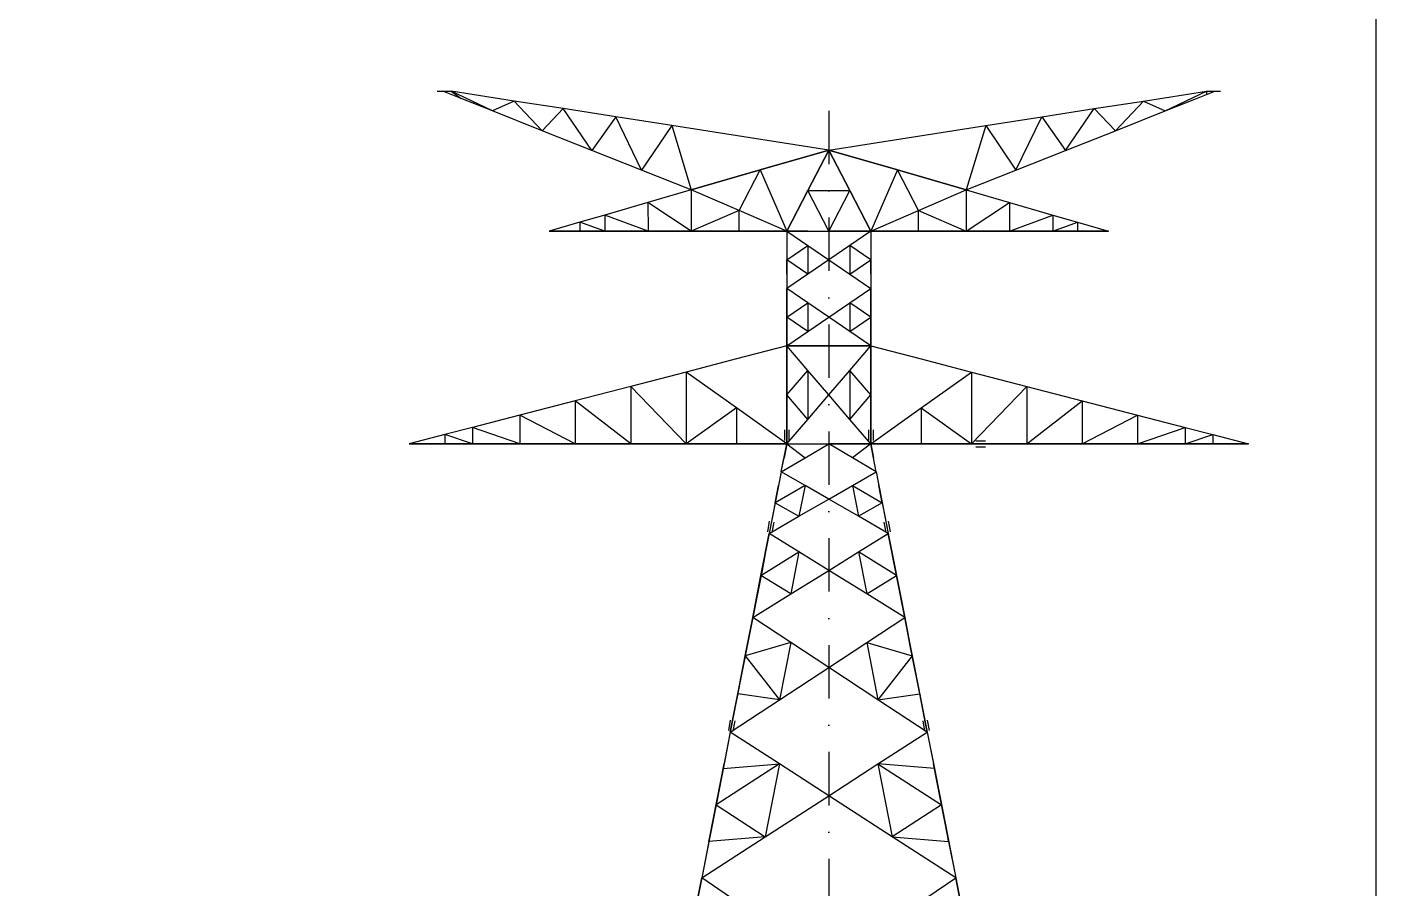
# Model space of a CAD drawing. Extents: x 512494 to 528714, y -47677 to -36197.
# Drawn here: x 526187 to 528714, y -43549 to -41937 of the extents above; entities that cross this region are included whole.
import ezdxf

# ---------------------------------------------------------------- set-up
doc = ezdxf.new("R2010")
doc.units = 0
doc.header["$LTSCALE"] = 200
doc.header["$MEASUREMENT"] = 0
doc.linetypes.add('DASHDOT', pattern=[1, 0.5, -0.25, 0, -0.25])
doc.layers.add('LS', color=7, linetype='CONTINUOUS')
doc.layers.add('MZ', color=6, linetype='DASHDOT')

msp = doc.modelspace()

# ---------------------------------------------------------------- linework, layer by layer
at = {"layer": 'LS', "color": 6, "ltscale": 0.01}
for p, q in [((526955.7, -42057.045), (526966.18, -42057.045)), ((527000.659, -42070.721), (526966.18, -42057.045)), ((527000.659, -42070.721), (526966.18, -42057.045)), ((526966.18, -42057.045), (526981.9, -42057.045)), ((527059.295, -42093.987), (526981.9, -42057.045)), ((527059.295, -42093.987), (526981.9, -42057.045)), ((526981.9, -42057.045), (527000.659, -42070.721)), ((526981.9, -42057.045), (527000.659, -42070.721)), ((527100.01, -42075.437), (526981.9, -42057.045)), ((527100.01, -42075.437), (526981.9, -42057.045)), ((527059.295, -42093.987), (527000.659, -42070.721)), ((527059.295, -42093.987), (527000.659, -42070.721)), ((527059.295, -42093.987), (527000.659, -42070.721)), ((527059.295, -42093.987), (527000.659, -42070.721)), ((528278.59, -42075.437), (528396.7, -42057.045)), ((528278.59, -42075.437), (528396.7, -42057.045)), ((528319.305, -42093.987), (528396.7, -42057.045)), ((528319.305, -42093.987), (528396.7, -42057.045)), ((528319.305, -42093.987), (528377.941, -42070.721)), ((528319.305, -42093.987), (528377.941, -42070.721)), ((528319.305, -42093.987), (528377.941, -42070.721)), ((528319.305, -42093.987), (528377.941, -42070.721)), ((528377.941, -42070.721), (528412.42, -42057.045)), ((528377.941, -42070.721), (528412.42, -42057.045)), ((528396.7, -42057.045), (528412.42, -42057.045)), ((528396.7, -42057.045), (528396.7, -42063.28)), ((528412.42, -42057.045), (528422.9, -42057.045)), ((527100.01, -42075.437), (527059.295, -42093.987)), ((527100.01, -42075.437), (527059.295, -42093.987)), ((527152.462, -42130.929), (527059.295, -42093.987)), ((527152.462, -42130.929), (527059.295, -42093.987)), ((527152.462, -42130.929), (527059.295, -42093.987)), ((527152.462, -42130.929), (527059.295, -42093.987)), ((527152.462, -42130.929), (527100.01, -42075.437)), ((527152.462, -42130.929), (527100.01, -42075.437)), ((527191.919, -42089.69), (527100.01, -42075.437)), ((527191.919, -42089.69), (527100.01, -42075.437)), ((527191.919, -42089.69), (527100.01, -42075.437)), ((527191.919, -42089.69), (527100.01, -42075.437)), ((527191.919, -42089.69), (527152.462, -42130.929)), ((527191.919, -42089.69), (527152.462, -42130.929)), ((527245.577, -42167.871), (527191.919, -42089.69)), ((527245.577, -42167.871), (527191.919, -42089.69)), ((527290.326, -42105.043), (527191.919, -42089.69)), ((527290.326, -42105.043), (527191.919, -42089.69)), ((527290.326, -42105.043), (527191.919, -42089.69)), ((527290.326, -42105.043), (527191.919, -42089.69)), ((528088.274, -42105.043), (528186.681, -42089.69)), ((528088.274, -42105.043), (528186.681, -42089.69)), ((528088.274, -42105.043), (528186.681, -42089.69)), ((528088.274, -42105.043), (528186.681, -42089.69)), ((528133.023, -42167.871), (528186.681, -42089.69)), ((528133.023, -42167.871), (528186.681, -42089.69)), ((528186.681, -42089.69), (528278.59, -42075.437)), ((528186.681, -42089.69), (528278.59, -42075.437)), ((528186.681, -42089.69), (528278.59, -42075.437)), ((528186.681, -42089.69), (528278.59, -42075.437)), ((528186.681, -42089.69), (528226.138, -42130.929)), ((528186.681, -42089.69), (528226.138, -42130.929)), ((528226.138, -42130.929), (528278.59, -42075.437)), ((528226.138, -42130.929), (528278.59, -42075.437)), ((528226.138, -42130.929), (528319.305, -42093.987)), ((528226.138, -42130.929), (528319.305, -42093.987)), ((528226.138, -42130.929), (528319.305, -42093.987)), ((528226.138, -42130.929), (528319.305, -42093.987)), ((528278.59, -42075.437), (528319.305, -42093.987)), ((528278.59, -42075.437), (528319.305, -42093.987)), ((527290.326, -42105.043), (527245.577, -42167.871)), ((527290.326, -42105.043), (527245.577, -42167.871)), ((527338.692, -42204.813), (527290.326, -42105.043)), ((527338.692, -42204.813), (527290.326, -42105.043)), ((527395.336, -42121.34), (527290.326, -42105.043)), ((527395.336, -42121.34), (527290.326, -42105.043)), ((527395.336, -42121.34), (527290.326, -42105.043)), ((527395.336, -42121.34), (527290.326, -42105.043)), ((527395.336, -42121.34), (527338.692, -42204.813)), ((527395.336, -42121.34), (527338.692, -42204.813)), ((527395.336, -42121.34), (527431.859, -42241.755)), ((527395.336, -42121.34), (527431.859, -42241.755)), ((527395.336, -42121.34), (527431.859, -42241.755)), ((527395.336, -42121.34), (527431.859, -42241.755)), ((527542.318, -42144.238), (527395.336, -42121.34)), ((527542.318, -42144.238), (527395.336, -42121.34)), ((527542.318, -42144.238), (527395.336, -42121.34)), ((527836.282, -42144.238), (527983.264, -42121.34)), ((527836.282, -42144.238), (527983.264, -42121.34)), ((527836.282, -42144.238), (527983.264, -42121.34)), ((527836.282, -42144.238), (527983.264, -42121.34)), ((527983.264, -42121.34), (527946.741, -42241.755)), ((527983.264, -42121.34), (527946.741, -42241.755)), ((527983.264, -42121.34), (527946.741, -42241.755)), ((527983.264, -42121.34), (527946.741, -42241.755)), ((527983.264, -42121.34), (528088.274, -42105.043)), ((527983.264, -42121.34), (528088.274, -42105.043)), ((527983.264, -42121.34), (528088.274, -42105.043)), ((527983.264, -42121.34), (528088.274, -42105.043)), ((527983.264, -42121.34), (528039.908, -42204.813)), ((527983.264, -42121.34), (528039.908, -42204.813)), ((528039.908, -42204.813), (528088.274, -42105.043)), ((528039.908, -42204.813), (528088.274, -42105.043)), ((528088.274, -42105.043), (528133.023, -42167.871)), ((528088.274, -42105.043), (528133.023, -42167.871)), ((527245.577, -42167.871), (527152.462, -42130.929)), ((527245.577, -42167.871), (527152.462, -42130.929)), ((527245.577, -42167.871), (527152.462, -42130.929)), ((527245.577, -42167.871), (527152.462, -42130.929)), ((527689.3, -42167.085), (527542.318, -42144.238)), ((527689.3, -42167.085), (527542.318, -42144.238)), ((527689.3, -42167.085), (527542.318, -42144.238)), ((527689.3, -42167.085), (527836.282, -42144.238)), ((527689.3, -42167.085), (527836.282, -42144.238)), ((527689.3, -42167.085), (527836.282, -42144.238)), ((527689.3, -42167.085), (527836.282, -42144.238)), ((528133.023, -42167.871), (528226.138, -42130.929)), ((528133.023, -42167.871), (528226.138, -42130.929)), ((528133.023, -42167.871), (528226.138, -42130.929)), ((528133.023, -42167.871), (528226.138, -42130.929)), ((527338.692, -42204.813), (527245.577, -42167.871)), ((527338.692, -42204.813), (527245.577, -42167.871)), ((527338.692, -42204.813), (527245.577, -42167.871)), ((527338.692, -42204.813), (527245.577, -42167.871)), ((527689.3, -42167.085), (527560.553, -42204.394)), ((527689.3, -42167.085), (527560.553, -42204.394)), ((527560.553, -42204.394), (527689.3, -42167.085)), ((527560.553, -42204.394), (527689.3, -42167.085)), ((527689.3, -42167.085), (527650, -42243.065)), ((527689.3, -42167.085), (527650, -42243.065)), ((527650, -42243.065), (527689.3, -42167.085)), ((527650, -42243.065), (527689.3, -42167.085)), ((527689.3, -42167.085), (527728.6, -42243.065)), ((527689.3, -42167.085), (527728.6, -42243.065)), ((527689.3, -42167.085), (527818.047, -42204.394)), ((527689.3, -42167.085), (527818.047, -42204.394)), ((527728.6, -42243.065), (527689.3, -42167.085)), ((527728.6, -42243.065), (527689.3, -42167.085)), ((527818.047, -42204.394), (527689.3, -42167.085)), ((527818.047, -42204.394), (527689.3, -42167.085)), ((528039.908, -42204.813), (528133.023, -42167.871)), ((528039.908, -42204.813), (528133.023, -42167.871)), ((528039.908, -42204.813), (528133.023, -42167.871)), ((528039.908, -42204.813), (528133.023, -42167.871)), ((527431.859, -42241.755), (527338.692, -42204.813)), ((527431.859, -42241.755), (527338.692, -42204.813)), ((527431.859, -42241.755), (527338.692, -42204.813)), ((527431.859, -42241.755), (527338.692, -42204.813)), ((527560.553, -42204.394), (527431.859, -42241.755)), ((527560.553, -42204.394), (527431.859, -42241.755)), ((527431.859, -42241.755), (527560.553, -42204.394)), ((527431.859, -42241.755), (527560.553, -42204.394)), ((527521.253, -42280.374), (527560.553, -42204.394)), ((527521.253, -42280.374), (527560.553, -42204.394)), ((527560.553, -42204.394), (527610.7, -42319.045)), ((527560.553, -42204.394), (527610.7, -42319.045)), ((527818.047, -42204.394), (527767.9, -42319.045)), ((527818.047, -42204.394), (527767.9, -42319.045)), ((527818.047, -42204.394), (527946.741, -42241.755)), ((527818.047, -42204.394), (527946.741, -42241.755)), ((527857.347, -42280.374), (527818.047, -42204.394)), ((527857.347, -42280.374), (527818.047, -42204.394)), ((527946.741, -42241.755), (527818.047, -42204.394)), ((527946.741, -42241.755), (527818.047, -42204.394)), ((527946.741, -42241.755), (528039.908, -42204.813)), ((527946.741, -42241.755), (528039.908, -42204.813)), ((527946.741, -42241.755), (528039.908, -42204.813)), ((527946.741, -42241.755), (528039.908, -42204.813)), ((527431.859, -42241.755), (527350.691, -42265.282)), ((527431.859, -42241.755), (527350.691, -42265.282)), ((527521.253, -42280.374), (527431.859, -42241.755)), ((527521.253, -42280.374), (527431.859, -42241.755)), ((527431.859, -42241.755), (527431.859, -42319.045)), ((527431.859, -42241.755), (527431.859, -42319.045)), ((527521.253, -42280.374), (527431.859, -42241.755)), ((527521.253, -42280.374), (527431.859, -42241.755)), ((527431.859, -42241.755), (527431.859, -42319.045)), ((527431.859, -42241.755), (527431.859, -42319.045)), ((527650, -42243.065), (527610.7, -42319.045)), ((527650, -42243.065), (527610.7, -42319.045)), ((527610.7, -42319.045), (527650, -42243.065)), ((527610.7, -42319.045), (527650, -42243.065)), ((527689.3, -42319.045), (527650, -42243.065)), ((527689.3, -42319.045), (527650, -42243.065)), ((527650, -42243.065), (527728.6, -42243.065)), ((527650, -42243.065), (527728.6, -42243.065)), ((527689.3, -42319.045), (527728.6, -42243.065)), ((527689.3, -42319.045), (527728.6, -42243.065)), ((527728.6, -42243.065), (527767.9, -42319.045)), ((527728.6, -42243.065), (527767.9, -42319.045)), ((527767.9, -42319.045), (527728.6, -42243.065)), ((527767.9, -42319.045), (527728.6, -42243.065)), ((527857.347, -42280.374), (527946.741, -42241.755)), ((527857.347, -42280.374), (527946.741, -42241.755)), ((527857.347, -42280.374), (527946.741, -42241.755)), ((527857.347, -42280.374), (527946.741, -42241.755)), ((527946.741, -42241.755), (527946.741, -42319.045)), ((527946.741, -42241.755), (527946.741, -42319.045)), ((527946.741, -42241.755), (527946.741, -42319.045)), ((527946.741, -42241.755), (527946.741, -42319.045)), ((527946.741, -42241.755), (528027.909, -42265.282)), ((527946.741, -42241.755), (528027.909, -42265.282)), ((527350.691, -42265.282), (527269.576, -42288.81)), ((527350.691, -42265.282), (527269.576, -42288.81)), ((527431.859, -42319.045), (527350.691, -42265.282)), ((527431.859, -42319.045), (527350.691, -42265.282)), ((527350.691, -42265.282), (527350.744, -42319.045)), ((527350.691, -42265.282), (527350.744, -42319.045)), ((527946.741, -42319.045), (528027.909, -42265.282)), ((527946.741, -42319.045), (528027.909, -42265.282)), ((528027.909, -42265.282), (528027.856, -42319.045)), ((528027.909, -42265.282), (528027.856, -42319.045)), ((528027.909, -42265.282), (528109.024, -42288.81)), ((528027.909, -42265.282), (528109.024, -42288.81)), ((527269.576, -42288.81), (527223.254, -42302.224)), ((527269.576, -42288.81), (527223.254, -42302.224)), ((527350.744, -42319.045), (527269.576, -42288.81)), ((527350.744, -42319.045), (527269.576, -42288.81)), ((527269.576, -42288.81), (527269.628, -42319.045)), ((527269.576, -42288.81), (527269.628, -42319.045)), ((527269.576, -42288.81), (527269.628, -42319.045)), ((527521.253, -42280.374), (527431.859, -42319.045)), ((527521.253, -42280.374), (527431.859, -42319.045)), ((527610.7, -42319.045), (527521.253, -42280.374)), ((527610.7, -42319.045), (527521.253, -42280.374)), ((527610.7, -42319.045), (527521.253, -42280.374)), ((527610.7, -42319.045), (527521.253, -42280.374)), ((527521.306, -42319.045), (527521.253, -42280.374)), ((527521.306, -42319.045), (527521.253, -42280.374)), ((527767.9, -42319.045), (527857.347, -42280.374)), ((527767.9, -42319.045), (527857.347, -42280.374)), ((527767.9, -42319.045), (527857.347, -42280.374)), ((527767.9, -42319.045), (527857.347, -42280.374)), ((527857.294, -42319.045), (527857.347, -42280.374)), ((527857.294, -42319.045), (527857.347, -42280.374)), ((527857.347, -42280.374), (527946.741, -42319.045)), ((527857.347, -42280.374), (527946.741, -42319.045)), ((528027.856, -42319.045), (528109.024, -42288.81)), ((528027.856, -42319.045), (528109.024, -42288.81)), ((528109.024, -42288.81), (528108.972, -42319.045)), ((528109.024, -42288.81), (528108.972, -42319.045)), ((528109.024, -42288.81), (528108.972, -42319.045)), ((528109.024, -42288.81), (528155.346, -42302.224)), ((528109.024, -42288.81), (528155.346, -42302.224)), ((527223.254, -42302.224), (527165.3, -42319.045)), ((527223.254, -42302.224), (527165.3, -42319.045)), ((527165.3, -42319.045), (527223.254, -42319.045)), ((527223.254, -42319.045), (527165.3, -42319.045)), ((527223.254, -42319.045), (527165.3, -42319.045)), ((527223.254, -42319.045), (527165.3, -42319.045)), ((527269.628, -42319.045), (527223.254, -42302.224)), ((527269.628, -42319.045), (527223.254, -42302.224)), ((527223.254, -42302.224), (527223.254, -42319.045)), ((527223.254, -42302.224), (527223.254, -42319.045)), ((527223.254, -42319.045), (527269.628, -42319.045)), ((527269.628, -42319.045), (527223.254, -42319.045)), ((527269.628, -42319.045), (527223.254, -42319.045)), ((527269.628, -42319.045), (527223.254, -42319.045)), ((527269.628, -42319.045), (527350.744, -42319.045)), ((527350.744, -42319.045), (527269.628, -42319.045)), ((527350.744, -42319.045), (527269.628, -42319.045)), ((527350.744, -42319.045), (527269.628, -42319.045)), ((527350.744, -42319.045), (527431.859, -42319.045)), ((527431.859, -42319.045), (527350.744, -42319.045)), ((527431.859, -42319.045), (527350.744, -42319.045)), ((527431.859, -42319.045), (527350.744, -42319.045)), ((527431.859, -42319.045), (527521.306, -42319.045)), ((527521.306, -42319.045), (527431.859, -42319.045)), ((527521.306, -42319.045), (527431.859, -42319.045)), ((527521.306, -42319.045), (527431.859, -42319.045)), ((527521.306, -42319.045), (527610.7, -42319.045)), ((527610.7, -42319.045), (527521.306, -42319.045)), ((527610.7, -42319.045), (527521.306, -42319.045)), ((527610.7, -42319.045), (527521.306, -42319.045)), ((527610.7, -42319.045), (527610.7, -42372.755)), ((527610.7, -42319.045), (527610.7, -42372.755)), ((527610.7, -42319.045), (527650, -42345.874)), ((527610.7, -42319.045), (527650, -42345.874)), ((527610.7, -42319.045), (527610.7, -42345.874)), ((527610.7, -42319.045), (527610.7, -42345.874)), ((527610.7, -42319.045), (527689.3, -42319.045)), ((527610.7, -42319.045), (527689.3, -42319.045)), ((527650, -42319.045), (527610.7, -42319.045)), ((527610.7, -42319.045), (527650, -42319.045)), ((527610.7, -42319.045), (527650, -42319.045)), ((527610.7, -42319.045), (527650, -42319.045)), ((527650, -42319.045), (527728.6, -42319.045)), ((527650, -42319.045), (527728.6, -42319.045)), ((527650, -42319.045), (527689.3, -42319.045)), ((527650, -42319.045), (527689.3, -42319.045)), ((527689.3, -42319.045), (527767.9, -42319.045)), ((527689.3, -42319.045), (527767.9, -42319.045)), ((527728.6, -42319.045), (527689.3, -42319.045)), ((527728.6, -42319.045), (527689.3, -42319.045)), ((527767.9, -42319.045), (527728.6, -42345.874)), ((527767.9, -42319.045), (527728.6, -42345.874)), ((527728.6, -42319.045), (527767.9, -42319.045)), ((527728.6, -42319.045), (527767.9, -42319.045)), ((527767.9, -42319.045), (527728.6, -42319.045)), ((527767.9, -42319.045), (527728.6, -42319.045)), ((527767.9, -42319.045), (527767.9, -42372.755)), ((527767.9, -42319.045), (527767.9, -42372.755)), ((527767.9, -42319.045), (527767.9, -42345.874)), ((527767.9, -42319.045), (527767.9, -42345.874)), ((527767.9, -42319.045), (527857.294, -42319.045)), ((527857.294, -42319.045), (527767.9, -42319.045)), ((527767.9, -42319.045), (527857.294, -42319.045)), ((527767.9, -42319.045), (527857.294, -42319.045)), ((527857.294, -42319.045), (527946.741, -42319.045)), ((527946.741, -42319.045), (527857.294, -42319.045)), ((527857.294, -42319.045), (527946.741, -42319.045)), ((527857.294, -42319.045), (527946.741, -42319.045)), ((527946.741, -42319.045), (528027.856, -42319.045)), ((528027.856, -42319.045), (527946.741, -42319.045)), ((527946.741, -42319.045), (528027.856, -42319.045)), ((527946.741, -42319.045), (528027.856, -42319.045)), ((528027.856, -42319.045), (528108.972, -42319.045)), ((528108.972, -42319.045), (528027.856, -42319.045)), ((528027.856, -42319.045), (528108.972, -42319.045)), ((528027.856, -42319.045), (528108.972, -42319.045)), ((528108.972, -42319.045), (528155.346, -42302.224)), ((528108.972, -42319.045), (528155.346, -42302.224)), ((528108.972, -42319.045), (528155.346, -42319.045)), ((528155.346, -42319.045), (528108.972, -42319.045)), ((528108.972, -42319.045), (528155.346, -42319.045)), ((528108.972, -42319.045), (528155.346, -42319.045)), ((528155.346, -42302.224), (528155.346, -42319.045)), ((528155.346, -42302.224), (528155.346, -42319.045)), ((528155.346, -42302.224), (528213.3, -42319.045)), ((528155.346, -42302.224), (528213.3, -42319.045)), ((528155.346, -42319.045), (528213.3, -42319.045)), ((528213.3, -42319.045), (528155.346, -42319.045)), ((528155.346, -42319.045), (528213.3, -42319.045)), ((528155.346, -42319.045), (528213.3, -42319.045)), ((527610.7, -42372.755), (527650, -42345.874)), ((527610.7, -42372.755), (527650, -42345.874)), ((527610.7, -42345.874), (527610.7, -42372.755)), ((527610.7, -42345.874), (527610.7, -42372.755)), ((527610.7, -42345.874), (527610.7, -42399.636)), ((527610.7, -42345.874), (527610.7, -42399.636)), ((527610.7, -42345.874), (527610.7, -42372.755)), ((527610.7, -42345.874), (527610.7, -42372.755)), ((527650, -42345.874), (527650, -42399.636)), ((527650, -42345.874), (527650, -42399.636)), ((527650, -42345.874), (527689.3, -42372.755)), ((527650, -42345.874), (527689.3, -42372.755)), ((527728.6, -42345.874), (527689.3, -42372.755)), ((527728.6, -42345.874), (527689.3, -42372.755)), ((527728.6, -42345.874), (527728.6, -42399.636)), ((527728.6, -42345.874), (527728.6, -42399.636)), ((527767.9, -42372.755), (527728.6, -42345.874)), ((527767.9, -42372.755), (527728.6, -42345.874)), ((527767.9, -42345.874), (527767.9, -42372.755)), ((527767.9, -42345.874), (527767.9, -42372.755)), ((527767.9, -42345.874), (527767.9, -42399.636)), ((527767.9, -42345.874), (527767.9, -42399.636)), ((527767.9, -42345.874), (527767.9, -42372.755)), ((527767.9, -42345.874), (527767.9, -42372.755)), ((527650, -42399.636), (527610.7, -42372.755)), ((527650, -42399.636), (527610.7, -42372.755)), ((527610.7, -42399.636), (527610.7, -42372.755)), ((527610.7, -42399.636), (527610.7, -42372.755)), ((527610.7, -42372.755), (527610.7, -42426.465)), ((527610.7, -42372.755), (527610.7, -42426.465)), ((527610.7, -42372.755), (527610.7, -42399.636)), ((527610.7, -42372.755), (527610.7, -42399.636)), ((527689.3, -42372.755), (527650, -42399.636)), ((527689.3, -42372.755), (527650, -42399.636)), ((527689.3, -42372.755), (527728.6, -42399.636)), ((527689.3, -42372.755), (527728.6, -42399.636)), ((527728.6, -42399.636), (527767.9, -42372.755)), ((527728.6, -42399.636), (527767.9, -42372.755)), ((527767.9, -42399.636), (527767.9, -42372.755)), ((527767.9, -42399.636), (527767.9, -42372.755)), ((527767.9, -42372.755), (527767.9, -42426.465)), ((527767.9, -42372.755), (527767.9, -42426.465)), ((527767.9, -42372.755), (527767.9, -42399.636)), ((527767.9, -42372.755), (527767.9, -42399.636)), ((527650, -42399.636), (527610.7, -42426.465)), ((527650, -42399.636), (527610.7, -42426.465)), ((527610.7, -42399.636), (527610.7, -42426.465)), ((527610.7, -42399.636), (527610.7, -42426.465)), ((527728.6, -42399.636), (527767.9, -42426.465)), ((527728.6, -42399.636), (527767.9, -42426.465)), ((527767.9, -42399.636), (527767.9, -42426.465)), ((527767.9, -42399.636), (527767.9, -42426.465)), ((527610.7, -42480.175), (527610.7, -42426.465)), ((527610.7, -42480.175), (527610.7, -42426.465)), ((527650, -42453.294), (527610.7, -42426.465)), ((527650, -42453.294), (527610.7, -42426.465)), ((527610.7, -42426.465), (527610.7, -42453.294)), ((527610.7, -42426.465), (527610.7, -42453.294)), ((527728.6, -42453.294), (527767.9, -42426.465)), ((527728.6, -42453.294), (527767.9, -42426.465)), ((527767.9, -42480.175), (527767.9, -42426.465)), ((527767.9, -42480.175), (527767.9, -42426.465)), ((527767.9, -42426.465), (527767.9, -42453.294)), ((527767.9, -42426.465), (527767.9, -42453.294)), ((527610.7, -42480.175), (527650, -42453.294)), ((527610.7, -42480.175), (527650, -42453.294)), ((527610.7, -42480.175), (527610.7, -42453.294)), ((527610.7, -42480.175), (527610.7, -42453.294)), ((527610.7, -42453.294), (527610.7, -42507.056)), ((527610.7, -42453.294), (527610.7, -42507.056)), ((527610.7, -42453.294), (527610.7, -42480.175)), ((527610.7, -42453.294), (527610.7, -42480.175)), ((527650, -42453.294), (527650, -42507.056)), ((527650, -42453.294), (527650, -42507.056)), ((527689.3, -42480.175), (527650, -42453.294)), ((527689.3, -42480.175), (527650, -42453.294)), ((527689.3, -42480.175), (527728.6, -42453.294)), ((527689.3, -42480.175), (527728.6, -42453.294)), ((527767.9, -42480.175), (527728.6, -42453.294)), ((527767.9, -42480.175), (527728.6, -42453.294)), ((527728.6, -42453.294), (527728.6, -42507.056)), ((527728.6, -42453.294), (527728.6, -42507.056)), ((527767.9, -42480.175), (527767.9, -42453.294)), ((527767.9, -42480.175), (527767.9, -42453.294)), ((527767.9, -42453.294), (527767.9, -42507.056)), ((527767.9, -42453.294), (527767.9, -42507.056)), ((527767.9, -42453.294), (527767.9, -42480.175)), ((527767.9, -42453.294), (527767.9, -42480.175)), ((527650, -42507.056), (527610.7, -42480.175)), ((527650, -42507.056), (527610.7, -42480.175)), ((527610.7, -42507.056), (527610.7, -42480.175)), ((527610.7, -42507.056), (527610.7, -42480.175)), ((527610.7, -42533.885), (527610.7, -42480.175)), ((527610.7, -42533.885), (527610.7, -42480.175)), ((527610.7, -42480.175), (527610.7, -42507.056)), ((527610.7, -42480.175), (527610.7, -42507.056)), ((527650, -42507.056), (527689.3, -42480.175)), ((527650, -42507.056), (527689.3, -42480.175)), ((527728.6, -42507.056), (527689.3, -42480.175)), ((527728.6, -42507.056), (527689.3, -42480.175)), ((527728.6, -42507.056), (527767.9, -42480.175)), ((527728.6, -42507.056), (527767.9, -42480.175)), ((527767.9, -42507.056), (527767.9, -42480.175)), ((527767.9, -42507.056), (527767.9, -42480.175)), ((527767.9, -42533.885), (527767.9, -42480.175)), ((527767.9, -42533.885), (527767.9, -42480.175)), ((527767.9, -42480.175), (527767.9, -42507.056)), ((527767.9, -42480.175), (527767.9, -42507.056)), ((527610.7, -42533.885), (527650, -42507.056)), ((527610.7, -42533.885), (527650, -42507.056)), ((527610.7, -42507.056), (527610.7, -42533.885)), ((527610.7, -42507.056), (527610.7, -42533.885)), ((527767.9, -42533.885), (527728.6, -42507.056)), ((527767.9, -42533.885), (527728.6, -42507.056)), ((527767.9, -42507.056), (527767.9, -42533.885)), ((527767.9, -42507.056), (527767.9, -42533.885)), ((527610.7, -42533.885), (527516.38, -42558.356)), ((527610.7, -42533.885), (527516.38, -42558.356)), ((527610.7, -42533.885), (527516.38, -42558.356)), ((527610.7, -42533.885), (527516.38, -42558.356)), ((527610.7, -42533.885), (527767.9, -42533.885)), ((527610.7, -42533.885), (527767.9, -42533.885)), ((527610.7, -42533.885), (527767.9, -42533.885)), ((527767.9, -42533.885), (527610.7, -42533.885)), ((527610.7, -42625.585), (527610.7, -42533.885)), ((527610.7, -42625.585), (527610.7, -42533.885)), ((527650, -42579.735), (527610.7, -42533.885)), ((527650, -42579.735), (527610.7, -42533.885)), ((527610.7, -42533.885), (527610.7, -42579.735)), ((527610.7, -42533.885), (527610.7, -42579.735)), ((527728.6, -42579.735), (527767.9, -42533.885)), ((527728.6, -42579.735), (527767.9, -42533.885)), ((527767.9, -42533.885), (527862.22, -42558.356)), ((527767.9, -42533.885), (527862.22, -42558.356)), ((527767.9, -42625.585), (527767.9, -42533.885)), ((527767.9, -42625.585), (527767.9, -42533.885)), ((527767.9, -42533.885), (527767.9, -42579.735)), ((527767.9, -42533.885), (527767.9, -42579.735)), ((527767.9, -42533.885), (527862.22, -42558.356)), ((527767.9, -42533.885), (527862.22, -42558.356)), ((527516.38, -42558.356), (527422.06, -42582.774)), ((527516.38, -42558.356), (527422.06, -42582.774)), ((527516.38, -42558.356), (527422.06, -42582.774)), ((527516.38, -42558.356), (527422.06, -42582.774)), ((527862.22, -42558.356), (527956.54, -42582.774)), ((527862.22, -42558.356), (527956.54, -42582.774)), ((527862.22, -42558.356), (527956.54, -42582.774)), ((527862.22, -42558.356), (527956.54, -42582.774)), ((527422.06, -42582.774), (527318.308, -42609.708)), ((527422.06, -42582.774), (527318.308, -42609.708)), ((527516.38, -42650.056), (527422.06, -42582.774)), ((527516.38, -42650.056), (527422.06, -42582.774)), ((527422.06, -42582.774), (527422.06, -42717.285)), ((527422.06, -42582.774), (527422.06, -42717.285)), ((527516.38, -42650.056), (527422.06, -42582.774)), ((527516.38, -42650.056), (527422.06, -42582.774)), ((527422.06, -42582.774), (527422.06, -42717.285)), ((527422.06, -42582.774), (527422.06, -42717.285)), ((527610.7, -42625.585), (527650, -42579.735)), ((527610.7, -42625.585), (527650, -42579.735)), ((527610.7, -42625.585), (527610.7, -42579.735)), ((527610.7, -42625.585), (527610.7, -42579.735)), ((527610.7, -42579.735), (527610.7, -42671.435)), ((527610.7, -42579.735), (527610.7, -42671.435)), ((527610.7, -42579.735), (527610.7, -42625.585)), ((527610.7, -42579.735), (527610.7, -42625.585)), ((527650, -42579.735), (527650, -42671.435)), ((527650, -42579.735), (527650, -42671.435)), ((527689.3, -42625.585), (527650, -42579.735)), ((527689.3, -42625.585), (527650, -42579.735)), ((527689.3, -42625.585), (527728.6, -42579.735)), ((527689.3, -42625.585), (527728.6, -42579.735)), ((527767.9, -42625.585), (527728.6, -42579.735)), ((527767.9, -42625.585), (527728.6, -42579.735)), ((527728.6, -42579.735), (527728.6, -42671.435)), ((527728.6, -42579.735), (527728.6, -42671.435)), ((527767.9, -42625.585), (527767.9, -42579.735)), ((527767.9, -42625.585), (527767.9, -42579.735)), ((527767.9, -42579.735), (527767.9, -42671.435)), ((527767.9, -42579.735), (527767.9, -42671.435)), ((527767.9, -42579.735), (527767.9, -42625.585)), ((527767.9, -42579.735), (527767.9, -42625.585)), ((527862.22, -42650.056), (527956.54, -42582.774)), ((527862.22, -42650.056), (527956.54, -42582.774)), ((527862.22, -42650.056), (527956.54, -42582.774)), ((527862.22, -42650.056), (527956.54, -42582.774)), ((527956.54, -42582.774), (527956.54, -42717.285)), ((527956.54, -42582.774), (527956.54, -42717.285)), ((527956.54, -42582.774), (527956.54, -42717.285)), ((527956.54, -42582.774), (527956.54, -42717.285)), ((527956.54, -42582.774), (528060.292, -42609.708)), ((527956.54, -42582.774), (528060.292, -42609.708)), ((527318.308, -42609.708), (527214.556, -42636.589)), ((527318.308, -42609.708), (527214.556, -42636.589)), ((527422.06, -42717.285), (527318.308, -42609.708)), ((527422.06, -42717.285), (527318.308, -42609.708)), ((527318.308, -42609.708), (527318.308, -42717.285)), ((527318.308, -42609.708), (527318.308, -42717.285)), ((527650, -42671.435), (527610.7, -42625.585)), ((527650, -42671.435), (527610.7, -42625.585)), ((527610.7, -42671.435), (527610.7, -42625.585)), ((527610.7, -42671.435), (527610.7, -42625.585)), ((527610.7, -42717.285), (527610.7, -42625.585)), ((527610.7, -42717.285), (527610.7, -42625.585)), ((527610.7, -42625.585), (527610.7, -42671.435)), ((527610.7, -42625.585), (527610.7, -42671.435)), ((527650, -42671.435), (527689.3, -42625.585)), ((527650, -42671.435), (527689.3, -42625.585)), ((527728.6, -42671.435), (527689.3, -42625.585)), ((527728.6, -42671.435), (527689.3, -42625.585)), ((527728.6, -42671.435), (527767.9, -42625.585)), ((527728.6, -42671.435), (527767.9, -42625.585)), ((527767.9, -42671.435), (527767.9, -42625.585)), ((527767.9, -42671.435), (527767.9, -42625.585)), ((527767.9, -42717.285), (527767.9, -42625.585)), ((527767.9, -42717.285), (527767.9, -42625.585)), ((527767.9, -42625.585), (527767.9, -42671.435)), ((527767.9, -42625.585), (527767.9, -42671.435)), ((527956.54, -42717.285), (528060.292, -42609.708)), ((527956.54, -42717.285), (528060.292, -42609.708)), ((528060.292, -42609.708), (528060.292, -42717.285)), ((528060.292, -42609.708), (528060.292, -42717.285)), ((528060.292, -42609.708), (528164.044, -42636.589)), ((528060.292, -42609.708), (528164.044, -42636.589)), ((527214.556, -42636.589), (527110.804, -42663.47)), ((527214.556, -42636.589), (527110.804, -42663.47)), ((527318.308, -42717.285), (527214.556, -42636.589)), ((527318.308, -42717.285), (527214.556, -42636.589)), ((527214.556, -42636.589), (527214.556, -42717.285)), ((527214.556, -42636.589), (527214.556, -42717.285)), ((527516.38, -42650.056), (527422.06, -42717.285)), ((527516.38, -42650.056), (527422.06, -42717.285)), ((527610.7, -42717.285), (527516.38, -42650.056)), ((527610.7, -42717.285), (527516.38, -42650.056)), ((527610.7, -42717.285), (527516.38, -42650.056)), ((527610.7, -42717.285), (527516.38, -42650.056)), ((527516.38, -42650.056), (527516.38, -42717.285)), ((527516.38, -42650.056), (527516.38, -42717.285)), ((527767.9, -42717.285), (527862.22, -42650.056)), ((527767.9, -42717.285), (527862.22, -42650.056)), ((527767.9, -42717.285), (527862.22, -42650.056)), ((527767.9, -42717.285), (527862.22, -42650.056)), ((527862.22, -42650.056), (527956.54, -42717.285)), ((527862.22, -42650.056), (527956.54, -42717.285)), ((527862.22, -42650.056), (527862.22, -42717.285)), ((527862.22, -42650.056), (527862.22, -42717.285)), ((528060.292, -42717.285), (528164.044, -42636.589)), ((528060.292, -42717.285), (528164.044, -42636.589)), ((528164.044, -42636.589), (528164.044, -42717.285)), ((528164.044, -42636.589), (528164.044, -42717.285)), ((528164.044, -42636.589), (528267.796, -42663.47)), ((528164.044, -42636.589), (528267.796, -42663.47)), ((527110.804, -42663.47), (527021.881, -42686.526)), ((527110.804, -42663.47), (527021.881, -42686.526)), ((527214.556, -42717.285), (527110.804, -42663.47)), ((527214.556, -42717.285), (527110.804, -42663.47)), ((527110.804, -42663.47), (527110.804, -42717.285)), ((527110.804, -42663.47), (527110.804, -42717.285)), ((527110.804, -42663.47), (527110.804, -42717.285)), ((527610.7, -42717.285), (527650, -42671.435)), ((527610.7, -42717.285), (527650, -42671.435)), ((527610.7, -42671.435), (527610.7, -42717.285)), ((527610.7, -42671.435), (527610.7, -42717.285)), ((527767.9, -42717.285), (527728.6, -42671.435)), ((527767.9, -42717.285), (527728.6, -42671.435)), ((527767.9, -42671.435), (527767.9, -42717.285)), ((527767.9, -42671.435), (527767.9, -42717.285)), ((528164.044, -42717.285), (528267.796, -42663.47)), ((528164.044, -42717.285), (528267.796, -42663.47)), ((528267.796, -42663.47), (528267.796, -42717.285)), ((528267.796, -42663.47), (528267.796, -42717.285)), ((528267.796, -42663.47), (528267.796, -42717.285)), ((528267.796, -42663.47), (528356.719, -42686.526)), ((528267.796, -42663.47), (528356.719, -42686.526)), ((526970.005, -42699.993), (526903.3, -42717.285)), ((526970.005, -42699.993), (526903.3, -42717.285)), ((527021.881, -42686.526), (526970.005, -42699.993)), ((527021.881, -42686.526), (526970.005, -42699.993)), ((527021.881, -42717.285), (526970.005, -42699.993)), ((527021.881, -42717.285), (526970.005, -42699.993)), ((526970.005, -42699.993), (526970.005, -42717.285)), ((526970.005, -42699.993), (526970.005, -42717.285)), ((527110.804, -42717.285), (527021.881, -42686.526)), ((527110.804, -42717.285), (527021.881, -42686.526)), ((527021.881, -42686.526), (527021.881, -42717.285)), ((527021.881, -42686.526), (527021.881, -42717.285)), ((527606.23, -42690.996), (527606.21, -42710.987)), ((527614.614, -42691.005), (527614.594, -42710.996)), ((527763.986, -42691.005), (527764.006, -42710.996)), ((527772.37, -42690.996), (527772.39, -42710.987)), ((528267.796, -42717.285), (528356.719, -42686.526)), ((528267.796, -42717.285), (528356.719, -42686.526)), ((528356.719, -42686.526), (528356.719, -42717.285)), ((528356.719, -42686.526), (528356.719, -42717.285)), ((528356.719, -42686.526), (528408.595, -42699.993)), ((528356.719, -42686.526), (528408.595, -42699.993)), ((528356.719, -42717.285), (528408.595, -42699.993)), ((528356.719, -42717.285), (528408.595, -42699.993)), ((528408.595, -42699.993), (528408.595, -42717.285)), ((528408.595, -42699.993), (528408.595, -42717.285)), ((528408.595, -42699.993), (528475.3, -42717.285)), ((528408.595, -42699.993), (528475.3, -42717.285)), ((526903.3, -42717.285), (526970.005, -42717.285)), ((526970.005, -42717.285), (526903.3, -42717.285)), ((526970.005, -42717.285), (526903.3, -42717.285)), ((526970.005, -42717.285), (526903.3, -42717.285)), ((526970.005, -42717.285), (527021.881, -42717.285)), ((527021.881, -42717.285), (526970.005, -42717.285)), ((527021.881, -42717.285), (526970.005, -42717.285)), ((527021.881, -42717.285), (526970.005, -42717.285)), ((527021.881, -42717.285), (527110.804, -42717.285)), ((527110.804, -42717.285), (527021.881, -42717.285)), ((527110.804, -42717.285), (527021.881, -42717.285)), ((527110.804, -42717.285), (527021.881, -42717.285)), ((527110.804, -42717.285), (527214.556, -42717.285)), ((527214.556, -42717.285), (527110.804, -42717.285)), ((527214.556, -42717.285), (527110.804, -42717.285)), ((527214.556, -42717.285), (527110.804, -42717.285)), ((527214.556, -42717.285), (527318.308, -42717.285)), ((527318.308, -42717.285), (527214.556, -42717.285)), ((527318.308, -42717.285), (527214.556, -42717.285)), ((527318.308, -42717.285), (527214.556, -42717.285)), ((527318.308, -42717.285), (527422.06, -42717.285)), ((527422.06, -42717.285), (527318.308, -42717.285)), ((527422.06, -42717.285), (527318.308, -42717.285)), ((527422.06, -42717.285), (527318.308, -42717.285)), ((527422.06, -42717.285), (527516.38, -42717.285)), ((527516.38, -42717.285), (527422.06, -42717.285)), ((527516.38, -42717.285), (527422.06, -42717.285)), ((527516.38, -42717.285), (527422.06, -42717.285)), ((527516.38, -42717.285), (527610.7, -42717.285)), ((527610.7, -42717.285), (527516.38, -42717.285)), ((527610.7, -42717.285), (527516.38, -42717.285)), ((527610.7, -42717.285), (527516.38, -42717.285)), ((527600.43, -42769.685), (527610.7, -42717.285)), ((527600.43, -42769.685), (527610.7, -42717.285)), ((527605.565, -42743.485), (527610.7, -42717.285)), ((527605.565, -42743.485), (527610.7, -42717.285)), ((527610.7, -42717.285), (527605.565, -42743.485)), ((527610.7, -42717.285), (527605.565, -42743.485)), ((527610.7, -42717.285), (527689.3, -42717.285)), ((527610.7, -42717.285), (527650, -42717.285)), ((527610.7, -42717.285), (527650, -42717.285)), ((527610.7, -42717.285), (527650, -42717.285)), ((527610.7, -42717.285), (527650, -42717.285)), ((527610.7, -42717.285), (527689.3, -42717.285)), ((527610.7, -42717.285), (527689.3, -42717.285)), ((527610.7, -42717.285), (527689.3, -42717.285)), ((527610.7, -42717.285), (527650, -42717.285)), ((527610.7, -42717.285), (527650, -42717.285)), ((527610.7, -42717.285), (527650, -42717.285)), ((527610.7, -42717.285), (527650, -42717.285)), ((527610.7, -42717.285), (527644.865, -42743.485)), ((527610.7, -42717.285), (527644.865, -42743.485)), ((527644.865, -42743.485), (527689.3, -42717.285)), ((527644.865, -42743.485), (527689.3, -42717.285)), ((527650, -42717.285), (527728.6, -42717.285)), ((527650, -42717.285), (527728.6, -42717.285)), ((527650, -42717.285), (527689.3, -42717.285)), ((527650, -42717.285), (527689.3, -42717.285)), ((527650, -42717.285), (527728.6, -42717.285)), ((527650, -42717.285), (527728.6, -42717.285)), ((527650, -42717.285), (527689.3, -42717.285)), ((527650, -42717.285), (527689.3, -42717.285)), ((527689.3, -42717.285), (527767.9, -42717.285)), ((527728.6, -42717.285), (527689.3, -42717.285)), ((527728.6, -42717.285), (527689.3, -42717.285)), ((527689.3, -42717.285), (527767.9, -42717.285)), ((527689.3, -42717.285), (527767.9, -42717.285)), ((527689.3, -42717.285), (527767.9, -42717.285)), ((527728.6, -42717.285), (527689.3, -42717.285)), ((527728.6, -42717.285), (527689.3, -42717.285)), ((527733.735, -42743.485), (527689.3, -42717.285)), ((527733.735, -42743.485), (527689.3, -42717.285)), ((527767.9, -42717.285), (527728.6, -42717.285)), ((527728.6, -42717.285), (527767.9, -42717.285)), ((527767.9, -42717.285), (527728.6, -42717.285)), ((527767.9, -42717.285), (527728.6, -42717.285)), ((527767.9, -42717.285), (527728.6, -42717.285)), ((527728.6, -42717.285), (527767.9, -42717.285)), ((527767.9, -42717.285), (527728.6, -42717.285)), ((527767.9, -42717.285), (527728.6, -42717.285)), ((527767.9, -42717.285), (527728.6, -42717.285)), ((527728.6, -42717.285), (527767.9, -42717.285)), ((527767.9, -42717.285), (527728.6, -42717.285)), ((527767.9, -42717.285), (527728.6, -42717.285)), ((527767.9, -42717.285), (527733.735, -42743.485)), ((527767.9, -42717.285), (527733.735, -42743.485)), ((527767.9, -42717.285), (527862.22, -42717.285)), ((527862.22, -42717.285), (527767.9, -42717.285)), ((527767.9, -42717.285), (527862.22, -42717.285)), ((527767.9, -42717.285), (527862.22, -42717.285)), ((527773.035, -42743.485), (527767.9, -42717.285)), ((527773.035, -42743.485), (527767.9, -42717.285)), ((527778.17, -42769.685), (527767.9, -42717.285)), ((527778.17, -42769.685), (527767.9, -42717.285)), ((527767.9, -42717.285), (527773.035, -42743.485)), ((527767.9, -42717.285), (527773.035, -42743.485)), ((527862.22, -42717.285), (527956.54, -42717.285)), ((527956.54, -42717.285), (527862.22, -42717.285)), ((527862.22, -42717.285), (527956.54, -42717.285)), ((527862.22, -42717.285), (527956.54, -42717.285)), ((527956.54, -42717.285), (528060.292, -42717.285)), ((528060.292, -42717.285), (527956.54, -42717.285)), ((527956.54, -42717.285), (528060.292, -42717.285)), ((527956.54, -42717.285), (528060.292, -42717.285)), ((527964.756, -42711.819), (527983.168, -42711.819)), ((527964.756, -42722.75), (527983.168, -42722.75)), ((528060.292, -42717.285), (528164.044, -42717.285)), ((528164.044, -42717.285), (528060.292, -42717.285)), ((528060.292, -42717.285), (528164.044, -42717.285)), ((528060.292, -42717.285), (528164.044, -42717.285)), ((528164.044, -42717.285), (528267.796, -42717.285)), ((528267.796, -42717.285), (528164.044, -42717.285)), ((528164.044, -42717.285), (528267.796, -42717.285)), ((528164.044, -42717.285), (528267.796, -42717.285)), ((528267.796, -42717.285), (528356.719, -42717.285)), ((528356.719, -42717.285), (528267.796, -42717.285)), ((528267.796, -42717.285), (528356.719, -42717.285)), ((528267.796, -42717.285), (528356.719, -42717.285)), ((528356.719, -42717.285), (528408.595, -42717.285)), ((528408.595, -42717.285), (528356.719, -42717.285)), ((528356.719, -42717.285), (528408.595, -42717.285)), ((528356.719, -42717.285), (528408.595, -42717.285)), ((528408.595, -42717.285), (528475.3, -42717.285)), ((528475.3, -42717.285), (528408.595, -42717.285)), ((528408.595, -42717.285), (528475.3, -42717.285)), ((528408.595, -42717.285), (528475.3, -42717.285)), ((527600.43, -42769.685), (527605.565, -42743.485)), ((527600.43, -42769.685), (527605.565, -42743.485)), ((527600.43, -42769.685), (527644.865, -42743.485)), ((527600.43, -42769.685), (527644.865, -42743.485)), ((527778.17, -42769.685), (527733.735, -42743.485)), ((527778.17, -42769.685), (527733.735, -42743.485)), ((527778.17, -42769.685), (527773.035, -42743.485)), ((527778.17, -42769.685), (527773.035, -42743.485)), ((527600.43, -42769.685), (527589.111, -42827.325)), ((527600.43, -42769.685), (527589.111, -42827.325)), ((527600.43, -42769.685), (527595.399, -42795.256)), ((527600.43, -42769.685), (527595.399, -42795.256)), ((527644.865, -42795.256), (527600.43, -42769.685)), ((527644.865, -42795.256), (527600.43, -42769.685)), ((527733.735, -42795.256), (527778.17, -42769.685)), ((527733.735, -42795.256), (527778.17, -42769.685)), ((527778.17, -42769.685), (527783.201, -42795.256)), ((527778.17, -42769.685), (527783.201, -42795.256)), ((527778.17, -42769.685), (527789.489, -42827.325)), ((527778.17, -42769.685), (527789.489, -42827.325)), ((527595.399, -42795.256), (527584.133, -42852.896)), ((527595.399, -42795.256), (527584.133, -42852.896)), ((527589.111, -42827.325), (527595.399, -42795.256)), ((527589.111, -42827.325), (527595.399, -42795.256)), ((527644.865, -42795.256), (527589.111, -42827.325)), ((527644.865, -42795.256), (527589.111, -42827.325)), ((527595.399, -42795.256), (527590.421, -42820.827)), ((527595.399, -42795.256), (527590.421, -42820.827)), ((527644.865, -42795.256), (527633.546, -42852.896)), ((527644.865, -42795.256), (527633.546, -42852.896)), ((527689.3, -42820.827), (527644.865, -42795.256)), ((527689.3, -42820.827), (527644.865, -42795.256)), ((527689.3, -42820.827), (527733.735, -42795.256)), ((527689.3, -42820.827), (527733.735, -42795.256)), ((527733.735, -42795.256), (527789.489, -42827.325)), ((527733.735, -42795.256), (527789.489, -42827.325)), ((527733.735, -42795.256), (527745.054, -42852.896)), ((527733.735, -42795.256), (527745.054, -42852.896)), ((527783.201, -42795.256), (527788.179, -42820.827)), ((527783.201, -42795.256), (527788.179, -42820.827)), ((527789.489, -42827.325), (527783.201, -42795.256)), ((527789.489, -42827.325), (527783.201, -42795.256)), ((527783.201, -42795.256), (527794.467, -42852.896)), ((527783.201, -42795.256), (527794.467, -42852.896)), ((527589.111, -42827.325), (527577.845, -42884.965)), ((527589.111, -42827.325), (527577.845, -42884.965)), ((527590.421, -42820.827), (527584.133, -42852.896)), ((527590.421, -42820.827), (527584.133, -42852.896)), ((527589.111, -42827.325), (527584.133, -42852.896)), ((527589.111, -42827.325), (527584.133, -42852.896)), ((527589.111, -42827.325), (527633.546, -42852.896)), ((527589.111, -42827.325), (527633.546, -42852.896)), ((527633.546, -42852.896), (527689.3, -42820.827)), ((527633.546, -42852.896), (527689.3, -42820.827)), ((527745.054, -42852.896), (527689.3, -42820.827)), ((527745.054, -42852.896), (527689.3, -42820.827)), ((527789.489, -42827.325), (527745.054, -42852.896)), ((527789.489, -42827.325), (527745.054, -42852.896)), ((527788.179, -42820.827), (527794.467, -42852.896)), ((527788.179, -42820.827), (527794.467, -42852.896)), ((527789.489, -42827.325), (527800.755, -42884.965)), ((527789.489, -42827.325), (527800.755, -42884.965)), ((527789.489, -42827.325), (527794.467, -42852.896)), ((527789.489, -42827.325), (527794.467, -42852.896)), ((527584.133, -42852.896), (527577.845, -42884.965)), ((527584.133, -42852.896), (527577.845, -42884.965)), ((527577.845, -42884.965), (527633.546, -42852.896)), ((527577.845, -42884.965), (527633.546, -42852.896)), ((527800.755, -42884.965), (527745.054, -42852.896)), ((527800.755, -42884.965), (527745.054, -42852.896)), ((527794.467, -42852.896), (527800.755, -42884.965)), ((527794.467, -42852.896), (527800.755, -42884.965)), ((527794.467, -42852.896), (527800.755, -42884.965)), ((527794.467, -42852.896), (527800.755, -42884.965)), ((527577.941, -42862.211), (527574.432, -42881.892)), ((527586.195, -42863.683), (527582.685, -42883.363)), ((527792.405, -42863.683), (527795.915, -42883.363)), ((527800.659, -42862.211), (527804.168, -42881.892)), ((527562.387, -42963.565), (527577.845, -42884.965)), ((527562.387, -42963.565), (527577.845, -42884.965)), ((527577.845, -42884.965), (527571.033, -42919.496)), ((527577.845, -42884.965), (527571.033, -42919.496)), ((527633.546, -42919.496), (527577.845, -42884.965)), ((527633.546, -42919.496), (527577.845, -42884.965)), ((527745.054, -42919.496), (527800.755, -42884.965)), ((527745.054, -42919.496), (527800.755, -42884.965)), ((527816.213, -42963.565), (527800.755, -42884.965)), ((527816.213, -42963.565), (527800.755, -42884.965)), ((527800.755, -42884.965), (527807.567, -42919.496)), ((527800.755, -42884.965), (527807.567, -42919.496)), ((527571.033, -42919.496), (527555.628, -42998.096)), ((527571.033, -42919.496), (527555.628, -42998.096)), ((527562.387, -42963.565), (527633.546, -42919.496)), ((527562.387, -42963.565), (527633.546, -42919.496)), ((527571.033, -42919.496), (527562.387, -42963.565)), ((527571.033, -42919.496), (527562.387, -42963.565)), ((527571.033, -42919.496), (527564.274, -42954.028)), ((527571.033, -42919.496), (527564.274, -42954.028)), ((527633.546, -42919.496), (527618.141, -42998.096)), ((527633.546, -42919.496), (527618.141, -42998.096)), ((527689.3, -42954.028), (527633.546, -42919.496)), ((527689.3, -42954.028), (527633.546, -42919.496)), ((527689.3, -42954.028), (527745.054, -42919.496)), ((527689.3, -42954.028), (527745.054, -42919.496)), ((527745.054, -42919.496), (527760.459, -42998.096)), ((527745.054, -42919.496), (527760.459, -42998.096)), ((527816.213, -42963.565), (527745.054, -42919.496)), ((527816.213, -42963.565), (527745.054, -42919.496)), ((527807.567, -42919.496), (527816.213, -42963.565)), ((527807.567, -42919.496), (527816.213, -42963.565)), ((527807.567, -42919.496), (527822.972, -42998.096)), ((527807.567, -42919.496), (527822.972, -42998.096)), ((527807.567, -42919.496), (527814.326, -42954.028)), ((527807.567, -42919.496), (527814.326, -42954.028)), ((527564.274, -42954.028), (527555.628, -42998.096)), ((527564.274, -42954.028), (527555.628, -42998.096)), ((527618.141, -42998.096), (527689.3, -42954.028)), ((527618.141, -42998.096), (527689.3, -42954.028)), ((527760.459, -42998.096), (527689.3, -42954.028)), ((527760.459, -42998.096), (527689.3, -42954.028)), ((527814.326, -42954.028), (527822.972, -42998.096)), ((527814.326, -42954.028), (527822.972, -42998.096)), ((527546.982, -43042.165), (527562.387, -42963.565)), ((527546.982, -43042.165), (527562.387, -42963.565)), ((527562.387, -42963.565), (527555.628, -42998.096)), ((527562.387, -42963.565), (527555.628, -42998.096)), ((527618.141, -42998.096), (527562.387, -42963.565)), ((527618.141, -42998.096), (527562.387, -42963.565)), ((527760.459, -42998.096), (527816.213, -42963.565)), ((527760.459, -42998.096), (527816.213, -42963.565)), ((527816.213, -42963.565), (527822.972, -42998.096)), ((527816.213, -42963.565), (527822.972, -42998.096)), ((527831.618, -43042.165), (527816.213, -42963.565)), ((527831.618, -43042.165), (527816.213, -42963.565)), ((527546.982, -43042.165), (527618.141, -42998.096)), ((527546.982, -43042.165), (527618.141, -42998.096)), ((527555.628, -42998.096), (527546.982, -43042.165)), ((527555.628, -42998.096), (527546.982, -43042.165)), ((527831.618, -43042.165), (527760.459, -42998.096)), ((527831.618, -43042.165), (527760.459, -42998.096)), ((527822.972, -42998.096), (527831.618, -43042.165)), ((527822.972, -42998.096), (527831.618, -43042.165)), ((527532.938, -43113.796), (527546.982, -43042.165)), ((527532.938, -43113.796), (527546.982, -43042.165)), ((527546.982, -43042.165), (527537.812, -43088.958)), ((527546.982, -43042.165), (527537.812, -43088.958)), ((527618.141, -43088.958), (527546.982, -43042.165)), ((527618.141, -43088.958), (527546.982, -43042.165)), ((527760.459, -43088.958), (527831.618, -43042.165)), ((527760.459, -43088.958), (527831.618, -43042.165)), ((527845.662, -43113.796), (527831.618, -43042.165)), ((527845.662, -43113.796), (527831.618, -43042.165)), ((527831.618, -43042.165), (527840.788, -43088.958)), ((527831.618, -43042.165), (527840.788, -43088.958)), ((527537.812, -43088.958), (527516.747, -43196.378)), ((527537.812, -43088.958), (527516.747, -43196.378)), ((527537.812, -43088.958), (527528.642, -43135.751)), ((527537.812, -43088.958), (527528.642, -43135.751)), ((527618.141, -43088.958), (527532.938, -43113.796)), ((527618.141, -43088.958), (527532.938, -43113.796)), ((527532.938, -43113.796), (527537.812, -43088.958)), ((527532.938, -43113.796), (527537.812, -43088.958)), ((527618.141, -43088.958), (527597.076, -43196.378)), ((527618.141, -43088.958), (527597.076, -43196.378)), ((527689.3, -43135.751), (527618.141, -43088.958)), ((527689.3, -43135.751), (527618.141, -43088.958)), ((527689.3, -43135.751), (527760.459, -43088.958)), ((527689.3, -43135.751), (527760.459, -43088.958)), ((527760.459, -43088.958), (527845.662, -43113.796)), ((527760.459, -43088.958), (527845.662, -43113.796)), ((527760.459, -43088.958), (527781.524, -43196.378)), ((527760.459, -43088.958), (527781.524, -43196.378)), ((527845.662, -43113.796), (527840.788, -43088.958)), ((527845.662, -43113.796), (527840.788, -43088.958)), ((527840.788, -43088.958), (527861.853, -43196.378)), ((527840.788, -43088.958), (527861.853, -43196.378)), ((527840.788, -43088.958), (527849.958, -43135.751)), ((527840.788, -43088.958), (527849.958, -43135.751)), ((527532.938, -43113.796), (527516.747, -43196.378)), ((527532.938, -43113.796), (527516.747, -43196.378)), ((527518.895, -43185.374), (527532.938, -43113.796)), ((527518.895, -43185.374), (527532.938, -43113.796)), ((527532.938, -43113.796), (527597.076, -43196.378)), ((527532.938, -43113.796), (527597.076, -43196.378)), ((527845.662, -43113.796), (527781.524, -43196.378)), ((527845.662, -43113.796), (527781.524, -43196.378)), ((527845.662, -43113.796), (527861.853, -43196.378)), ((527845.662, -43113.796), (527861.853, -43196.378)), ((527859.705, -43185.374), (527845.662, -43113.796)), ((527859.705, -43185.374), (527845.662, -43113.796)), ((527528.642, -43135.751), (527516.747, -43196.378)), ((527528.642, -43135.751), (527516.747, -43196.378)), ((527597.076, -43196.378), (527689.3, -43135.751)), ((527597.076, -43196.378), (527689.3, -43135.751)), ((527781.524, -43196.378), (527689.3, -43135.751)), ((527781.524, -43196.378), (527689.3, -43135.751)), ((527849.958, -43135.751), (527861.853, -43196.378)), ((527849.958, -43135.751), (527861.853, -43196.378)), ((527504.852, -43257.005), (527518.895, -43185.374)), ((527504.852, -43257.005), (527518.895, -43185.374)), ((527518.895, -43185.374), (527516.747, -43196.378)), ((527518.895, -43185.374), (527516.747, -43196.378)), ((527597.076, -43196.378), (527518.895, -43185.374)), ((527597.076, -43196.378), (527518.895, -43185.374)), ((527781.524, -43196.378), (527859.705, -43185.374)), ((527781.524, -43196.378), (527859.705, -43185.374)), ((527859.705, -43185.374), (527861.853, -43196.378)), ((527859.705, -43185.374), (527861.853, -43196.378)), ((527873.748, -43257.005), (527859.705, -43185.374)), ((527873.748, -43257.005), (527859.705, -43185.374)), ((527504.852, -43257.005), (527597.076, -43196.378)), ((527504.852, -43257.005), (527597.076, -43196.378)), ((527516.747, -43196.378), (527504.852, -43257.005)), ((527516.747, -43196.378), (527504.852, -43257.005)), ((527873.748, -43257.005), (527781.524, -43196.378)), ((527873.748, -43257.005), (527781.524, -43196.378)), ((527861.853, -43196.378), (527873.748, -43257.005)), ((527861.853, -43196.378), (527873.748, -43257.005)), ((527504.948, -43234.251), (527501.438, -43253.932)), ((527513.202, -43235.723), (527509.692, -43255.403)), ((527865.398, -43235.723), (527868.908, -43255.403)), ((527873.652, -43234.251), (527877.162, -43253.932)), ((527504.852, -43257.005), (527491.49, -43325.125)), ((527504.852, -43257.005), (527491.49, -43325.125)), ((527504.852, -43257.005), (527493.219, -43316.531)), ((527504.852, -43257.005), (527493.219, -43316.531)), ((527597.076, -43316.531), (527504.852, -43257.005)), ((527597.076, -43316.531), (527504.852, -43257.005)), ((527781.524, -43316.531), (527873.748, -43257.005)), ((527781.524, -43316.531), (527873.748, -43257.005)), ((527873.748, -43257.005), (527887.11, -43325.125)), ((527873.748, -43257.005), (527887.11, -43325.125)), ((527873.748, -43257.005), (527885.381, -43316.531)), ((527873.748, -43257.005), (527885.381, -43316.531)), ((527466.495, -43452.771), (527493.219, -43316.531)), ((527466.495, -43452.771), (527493.219, -43316.531)), ((527597.076, -43316.531), (527478.18, -43393.245)), ((527597.076, -43316.531), (527478.18, -43393.245)), ((527493.219, -43316.531), (527478.18, -43393.245)), ((527493.219, -43316.531), (527478.18, -43393.245)), ((527491.49, -43325.125), (527478.18, -43393.245)), ((527491.49, -43325.125), (527478.18, -43393.245)), ((527493.219, -43316.531), (527481.534, -43376.005)), ((527493.219, -43316.531), (527481.534, -43376.005)), ((527491.49, -43325.125), (527597.076, -43316.531)), ((527491.49, -43325.125), (527597.076, -43316.531)), ((527491.49, -43325.125), (527493.219, -43316.531)), ((527491.49, -43325.125), (527493.219, -43316.531)), ((527597.076, -43316.531), (527570.352, -43452.771)), ((527597.076, -43316.531), (527570.352, -43452.771)), ((527689.3, -43376.005), (527597.076, -43316.531)), ((527689.3, -43376.005), (527597.076, -43316.531)), ((527689.3, -43376.005), (527781.524, -43316.531)), ((527689.3, -43376.005), (527781.524, -43316.531)), ((527887.11, -43325.125), (527781.524, -43316.531)), ((527887.11, -43325.125), (527781.524, -43316.531)), ((527781.524, -43316.531), (527900.42, -43393.245)), ((527781.524, -43316.531), (527900.42, -43393.245)), ((527781.524, -43316.531), (527808.248, -43452.771)), ((527781.524, -43316.531), (527808.248, -43452.771)), ((527887.11, -43325.125), (527885.381, -43316.531)), ((527887.11, -43325.125), (527885.381, -43316.531)), ((527885.381, -43316.531), (527900.42, -43393.245)), ((527885.381, -43316.531), (527900.42, -43393.245)), ((527912.105, -43452.771), (527885.381, -43316.531)), ((527912.105, -43452.771), (527885.381, -43316.531)), ((527885.381, -43316.531), (527897.066, -43376.005)), ((527885.381, -43316.531), (527897.066, -43376.005)), ((527887.11, -43325.125), (527900.42, -43393.245)), ((527887.11, -43325.125), (527900.42, -43393.245)), ((527481.534, -43376.005), (527466.495, -43452.771)), ((527481.534, -43376.005), (527466.495, -43452.771)), ((527570.352, -43452.771), (527689.3, -43376.005)), ((527570.352, -43452.771), (527689.3, -43376.005)), ((527808.248, -43452.771), (527689.3, -43376.005)), ((527808.248, -43452.771), (527689.3, -43376.005)), ((527897.066, -43376.005), (527912.105, -43452.771)), ((527897.066, -43376.005), (527912.105, -43452.771)), ((527478.18, -43393.245), (527464.818, -43461.365)), ((527478.18, -43393.245), (527464.818, -43461.365)), ((527478.18, -43393.245), (527466.495, -43452.771)), ((527478.18, -43393.245), (527466.495, -43452.771)), ((527478.18, -43393.245), (527570.352, -43452.771)), ((527478.18, -43393.245), (527570.352, -43452.771)), ((527900.42, -43393.245), (527808.248, -43452.771)), ((527900.42, -43393.245), (527808.248, -43452.771)), ((527900.42, -43393.245), (527912.105, -43452.771)), ((527900.42, -43393.245), (527912.105, -43452.771)), ((527900.42, -43393.245), (527913.782, -43461.365)), ((527900.42, -43393.245), (527913.782, -43461.365)), ((527451.456, -43529.485), (527570.352, -43452.771)), ((527451.456, -43529.485), (527570.352, -43452.771)), ((527466.495, -43452.771), (527451.456, -43529.485)), ((527466.495, -43452.771), (527451.456, -43529.485)), ((527464.818, -43461.365), (527451.456, -43529.485)), ((527464.818, -43461.365), (527451.456, -43529.485)), ((527570.352, -43452.771), (527464.818, -43461.365)), ((527570.352, -43452.771), (527464.818, -43461.365)), ((527464.818, -43461.365), (527466.495, -43452.771)), ((527464.818, -43461.365), (527466.495, -43452.771)), ((527808.248, -43452.771), (527913.782, -43461.365)), ((527808.248, -43452.771), (527913.782, -43461.365)), ((527927.144, -43529.485), (527808.248, -43452.771)), ((527927.144, -43529.485), (527808.248, -43452.771)), ((527913.782, -43461.365), (527912.105, -43452.771)), ((527913.782, -43461.365), (527912.105, -43452.771)), ((527912.105, -43452.771), (527927.144, -43529.485)), ((527912.105, -43452.771), (527927.144, -43529.485)), ((527913.782, -43461.365), (527927.144, -43529.485)), ((527913.782, -43461.365), (527927.144, -43529.485)), ((527435.527, -43610.705), (527451.456, -43529.485)), ((527435.527, -43610.705), (527451.456, -43529.485)), ((527451.456, -43529.485), (527435.527, -43610.705)), ((527451.456, -43529.485), (527435.527, -43610.705)), ((527570.352, -43610.705), (527451.456, -43529.485)), ((527570.352, -43610.705), (527451.456, -43529.485)), ((527853.827, -43579.569), (527927.144, -43529.485)), ((527943.073, -43610.705), (527927.144, -43529.485)), ((527943.073, -43610.705), (527927.144, -43529.485)), ((527927.144, -43529.485), (527943.073, -43610.705)), ((527927.144, -43529.485), (527943.073, -43610.705))]:
    msp.add_line(p, q, dxfattribs=at)
at = {"layer": 'LS', "color": 8}
msp.add_lwpolyline([(512494.418, -36196.805), (512494.418, -47676.805), (525214.418, -47676.805), (525214.418, -46076.805), (528714.418, -46076.805), (528714.418, -36196.805), (512494.418, -36196.805)], close=True, dxfattribs=at)
at = {"layer": 'MZ'}
msp.add_line((527689.3, -42093.483), (527689.3, -44347.392), dxfattribs=at)

doc.saveas('drawing.dxf')
